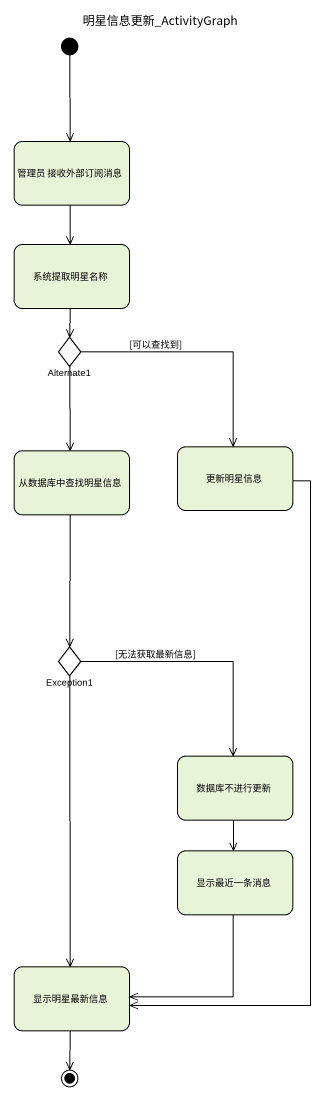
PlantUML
@startuml
title 明星信息更新_ActivityGraph
hide empty description
state "管理员 接收外部订阅消息" as 管理员_接收外部订阅消息
state 系统提取明星名称
state Alternate1 <<choice>>
state 从数据库中查找明星信息
state 更新明星信息
state Exception1 <<choice>>
state 数据库不进行更新
state 显示最近一条消息
state 显示明星最新信息
[*] --> 管理员_接收外部订阅消息
管理员_接收外部订阅消息 --> 系统提取明星名称
系统提取明星名称 --> Alternate1
Alternate1 --> 从数据库中查找明星信息
Alternate1 --> 更新明星信息 : [可以查找到]
从数据库中查找明星信息 --> Exception1
更新明星信息 --> 显示明星最新信息
Exception1 --> 数据库不进行更新 : [无法获取最新信息]
Exception1 --> 显示明星最新信息
数据库不进行更新 --> 显示最近一条消息
显示最近一条消息 --> 显示明星最新信息
显示明星最新信息 --> [*]
@enduml
